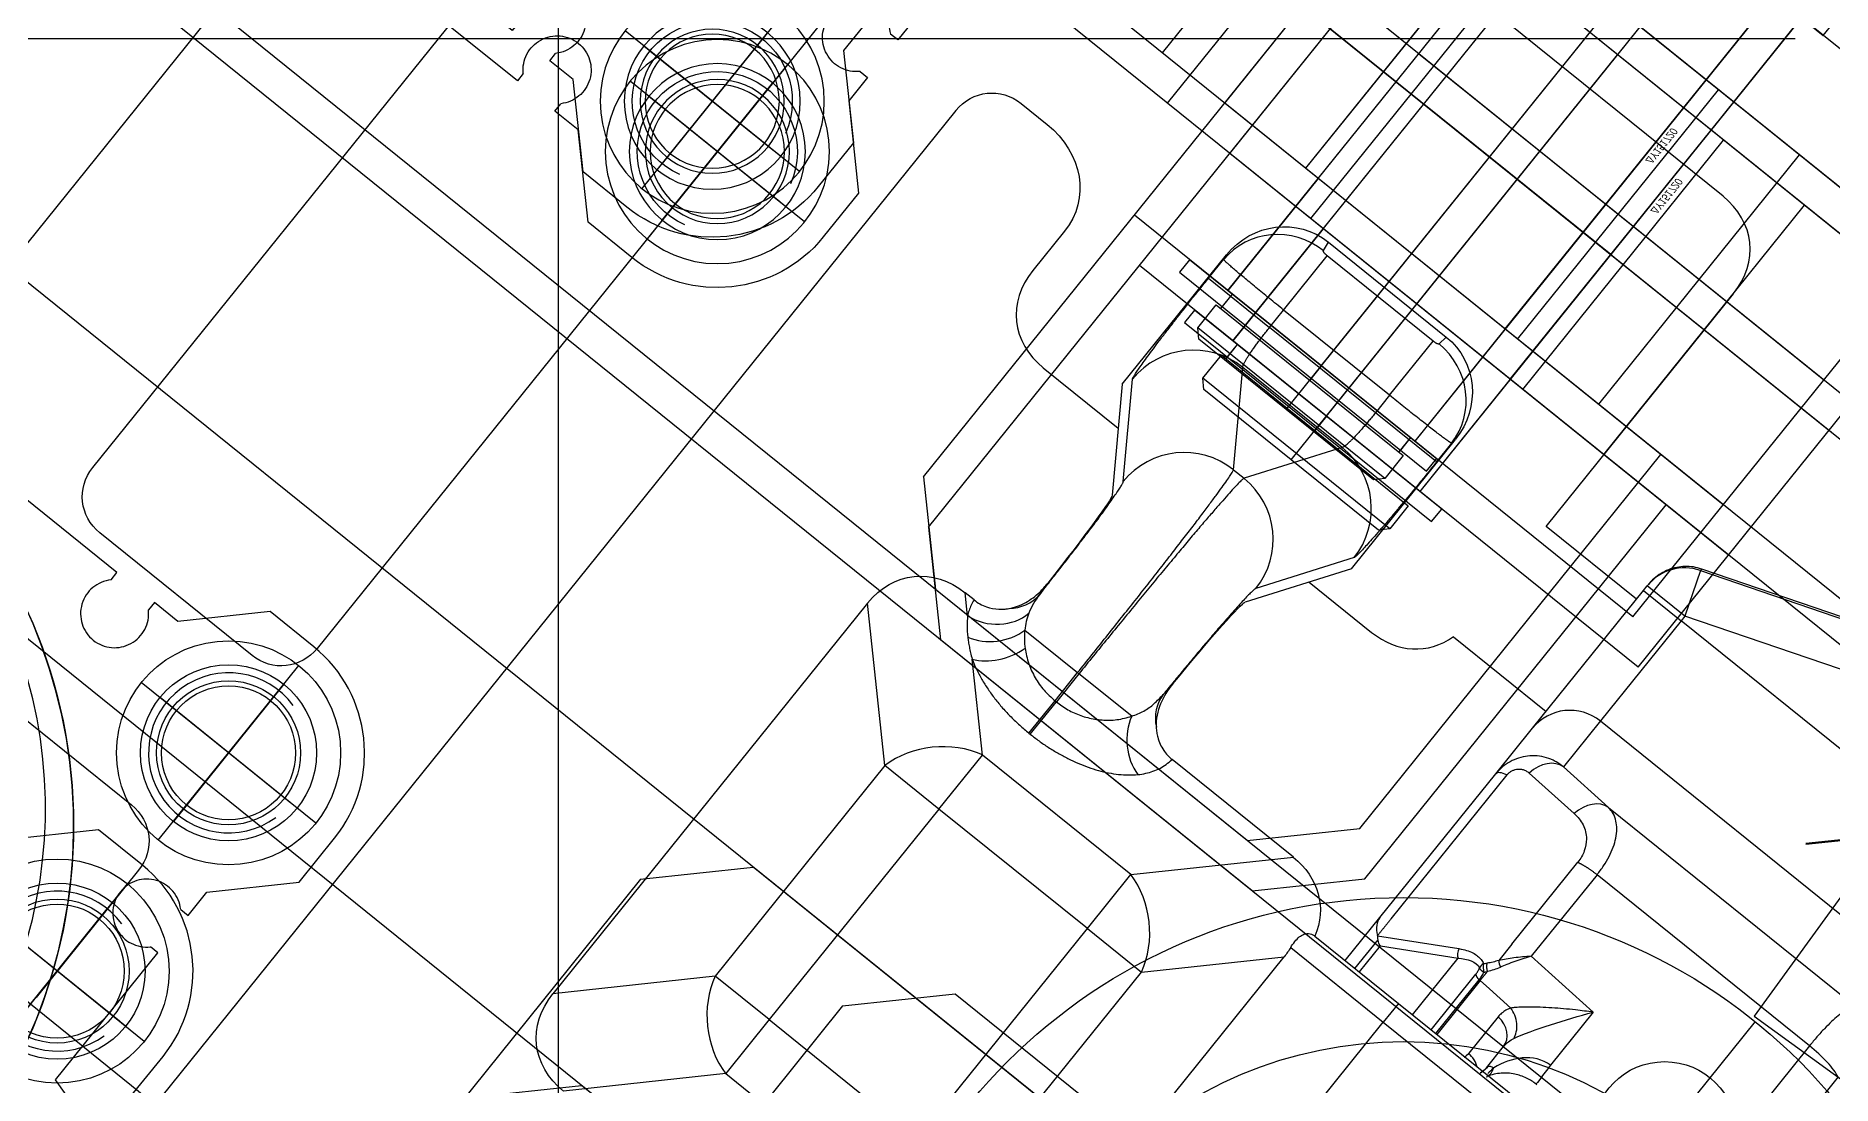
# Model space of a CAD drawing. Header units: millimetres. Extents: x 10462777 to 22643323, y 453826 to 1389191.
# Drawn here: x 11278406.1 to 11278518.3, y 585003.9 to 585069.5 of the extents above; entities that cross this region are included whole.
import ezdxf

# ---------------------------------------------------------------- set-up
doc = ezdxf.new("R2010")
doc.units = ezdxf.units.MM
doc.header["$LTSCALE"] = 200
doc.header["$MEASUREMENT"] = 0
for name, pattern in [('CENTER', [2, 1.25, -0.25, 0.25, -0.25]), ('HIDDEN', [3.75, 2.5, -1.25]), ('PHANTOM', [2.5, 1.25, -0.25, 0.25, -0.25, 0.25, -0.25]), ('PHANTOM2', [31.75, 15.875, -3.175, 3.175, -3.175, 3.175, -3.175])]:
    doc.linetypes.add(name, pattern=pattern)
doc.layers.get('0').update_dxf_attribs({"linetype": 'CONTINUOUS'})
for name, color, linetype in [('1', 1, 'CENTER'), ('1 Center', 1, 'CENTER'), ('5', 4, 'CONTINUOUS'), ('CENTER', 1, 'CONTINUOUS'), ('CL', 3, 'CONTINUOUS'), ('DR1433-A-002-023-000', 7, 'CONTINUOUS'), ('DR1438-001-008-000', 7, 'CONTINUOUS'), ('DR1501-002-005-002', 7, 'CONTINUOUS'), ('HL', 2, 'HIDDEN'), ('V', 6, 'PHANTOM2')]:
    doc.layers.add(name, color=color, linetype=linetype)
doc.layers.add('DR1431-08-005-000', color=7, linetype='CONTINUOUS', lineweight=50)
doc.layers.add('LAYOUT', color=8, linetype='CONTINUOUS', lineweight=25)
doc.styles.get("Standard").update_dxf_attribs({"font": 'SYMBOL'})

# ---------------------------------------------------------------- blocks, each defined once
blk = doc.blocks.new('A$C0CF62632')
at = {"layer": '1 Center', "ltscale": 0.5}
blk.add_line((0, 457.59), (981.75, 457.59), dxfattribs=at)
blk.add_line((0, 457.59), (981.75, 457.59), dxfattribs=at)
blk = doc.blocks.new('A$C63343886')
at = {"layer": 'DR1438-001-008-000'}
for p, q in [((335.734, 434.645, 41.999), (335.734, 414.645, 41.999)), ((335.734, 414.645, 29.074), (385.234, 414.645))]:
    blk.add_line(p, q, dxfattribs=at)
blk = doc.blocks.new('A$C321A0869')
at = {"layer": '1', "color": 155, "linetype": 'Continuous'}
for p, q in [((89, 386.36), (89, 353.26)), ((260.17, 380.36), (103.9, 380.36)), ((103.9, 368.36), (436.1, 368.36)), ((101, 353.26), (101, 365.47)), ((86.1, 350.36), (75.9, 350.36)), ((155.1, 350.36), (103.9, 350.36)), ((75.9, 340.36), (155.1, 340.36)), ((158, 337.47), (158, 335.39)), ((153.49, 330.36), (150.33, 330.36)), ((146, 326.03), (146, 320.02)), ((181, 299.69), (181, 326.03)), ((127.67, 325.36), (96.33, 325.36)), ((103.55, 318.15), (96.33, 325.36)), ((120.45, 318.15), (127.67, 325.36)), ((99.22, 313.82), (92, 321.03)), ((130.97, 320), (132, 321.03)), ((132, 320.31), (132, 321.03)), ((148.3, 321.56), (142.51, 317.7)), ((143.6, 317.69), (148.95, 321.25)), ((148.3, 321.56), (158.68, 321.56)), ((156.84, 321.51), (156.84, 316.61)), ((156.84, 321.51), (158.34, 321.51)), ((158.34, 321.51), (158.68, 321.56)), ((120.45, 318.15), (103.55, 318.15)), ((103.55, 313.82), (103.55, 318.15)), ((120.45, 313.82), (120.45, 318.15)), ((124.78, 313.82), (129.05, 318.08)), ((132.52, 316.65), (132.52, 312.42)), ((135.7, 317.38), (134.81, 317.33)), ((156.84, 308.12), (156.84, 316.61)), ((156.84, 316.61), (158.24, 316.61)), ((158.24, 316.61), (162.58, 316.61)), ((158.24, 308.12), (158.24, 316.61)), ((162.58, 308.12), (162.58, 316.61)), ((162.69, 317.01), (163.3, 317.09)), ((163.3, 317.09), (163.3, 307.64)), ((148.5, 312.79), (153.84, 316.35)), ((153.84, 308.38), (153.84, 316.35)), ((99.22, 313.82), (99.22, 301.91)), ((103.55, 313.82), (99.22, 313.82)), ((120.45, 313.82), (103.55, 313.82)), ((103.55, 313.82), (103.55, 301.91)), ((120.45, 313.82), (124.78, 313.82)), ((120.45, 301.91), (120.45, 313.82)), ((124.78, 301.91), (124.78, 313.82)), ((127.67, 312.42), (130.27, 312.42)), ((127.67, 312.42), (127.67, 312.31)), ((127.67, 312.31), (130.27, 312.31)), ((130.27, 312.42), (130.27, 312.31)), ((130.27, 312.42), (132.52, 312.42)), ((132.52, 312.31), (130.27, 312.31)), ((132.52, 312.42), (132.52, 312.31)), ((132.52, 308.08), (132.52, 312.31)), ((148.5, 312.79), (148.5, 311.94)), ((153.84, 308.38), (148.5, 311.94)), ((158.24, 308.12), (156.84, 308.12)), ((156.84, 303.22), (156.84, 308.12)), ((158.24, 308.12), (162.58, 308.12)), ((163.3, 307.64), (162.69, 307.72)), ((134.81, 307.4), (135.7, 307.35)), ((148.3, 303.17), (142.51, 307.03)), ((148.95, 303.48), (143.6, 307.04)), ((132, 294.69), (132, 304.42)), ((146, 304.71), (146, 299.69)), ((148.3, 303.17), (158.68, 303.17)), ((158.34, 303.22), (156.84, 303.22)), ((158.68, 303.17), (158.34, 303.22)), ((103.55, 301.91), (120.45, 301.91)), ((120.45, 301.91), (120.45, 297.58)), ((120.45, 301.91), (124.78, 301.91)), ((124.78, 301.91), (132, 294.69)), ((103.55, 297.58), (120.45, 297.58)), ((120.45, 297.58), (126.8, 291.23)), ((149, 295.54), (149, 288.11)), ((158, 295.36), (176.67, 295.36)), ((158, 288.11), (158, 295.36)), ((110.5, 291.23), (126.8, 291.23)), ((127.5, 291.28), (127.5, 283.85)), ((129, 290.54), (129, 283.85)), ((129, 288.11), (132.45, 288.11)), ((129, 287.33), (131.3, 287.33)), ((131.47, 287.52), (134.04, 283.05)), ((132.45, 288.11), (144, 288.11)), ((144.37, 287.52), (132.82, 287.52)), ((144, 288.11), (147.64, 288.11)), ((147.64, 288.11), (158.69, 288.11)), ((158.69, 288.11), (159.07, 288.11)), ((158.69, 288.11), (158.69, 285.09)), ((159.07, 285.09), (159.07, 288.11)), ((159.07, 288.11), (159.18, 288.11)), ((129, 286.98), (131.09, 286.98)), ((131.09, 286.98), (133.54, 282.71)), ((145.34, 286.51), (145.13, 282.74)), ((146.98, 285.09), (146.77, 281.31)), ((150.66, 285.09), (146.98, 285.09)), ((150.66, 285.09), (150.66, 261.09)), ((158.69, 285.09), (150.66, 285.09)), ((158.69, 258.13), (158.69, 285.09)), ((159.07, 285.09), (158.69, 285.09)), ((161.9, 286.12), (159.07, 285.09)), ((172.9, 247.1), (159.07, 285.09)), ((162.02, 286.12), (161.9, 286.12)), ((161.9, 286.12), (175.73, 248.13)), ((176.45, 246.49), (162.02, 286.12)), ((110.5, 283.85), (127.5, 283.85)), ((129, 283.85), (127.5, 283.85)), ((127.5, 283.85), (127.5, 272.37)), ((129, 283.85), (129, 273.87)), ((129, 282.71), (133.54, 282.71)), ((129, 281.23), (133.47, 281.23)), ((129, 280.84), (133.32, 280.84)), ((133.32, 280.77), (129, 280.77)), ((133.28, 280), (133.32, 280.77)), ((133.32, 280.77), (133.32, 280.84)), ((136.34, 280.65), (135.02, 280.65)), ((136.34, 280.65), (142.9, 280.65)), ((146.77, 281.31), (146.77, 261.38)), ((133.28, 280), (133.18, 278.2)), ((132.25, 278.47), (129.33, 278.47)), ((136.5, 279.23), (136.22, 274.03)), ((143.05, 279.23), (136.5, 279.23)), ((143.05, 262.19), (143.05, 279.23)), ((129.33, 277.04), (131.02, 277.04)), ((136.22, 274.03), (131.96, 274.03)), ((143.05, 262.19), (126.78, 262.19)), ((142.66, 259.57), (127.24, 259.57))]:
    blk.add_line(p, q, dxfattribs=at)
at = {"layer": '1', "color": 155, "linetype": 'Continuous', "extrusion": (0, 0, -1)}
for centre, major_axis, ratio, start_param, end_param in [((104.11, 365.26), (2.27, -2.27), 0.935113, 2.389713, 3.893472), ((85.89, 353.47), (-2.27, 2.27), 0.935113, 2.389713, 3.893472), ((104.11, 353.47), (2.27, 2.27), 0.935113, 2.389713, 3.893472), ((154.89, 337.26), (-2.27, -2.27), 0.935113, 2.389713, 3.893472), ((152.82, 336.14), (-2.5, 5.38), 0.84361, 2.073745, 3.514768), ((97.77, 319.59), (-4.56, 4.56), 0.774597, 5.624127, 6.942243), ((126.23, 319.59), (4.56, 4.56), 0.774597, 5.624127, 6.942243), ((158.64, 317.05), (4.62, 0.6), 0.965377, 4.846578, 6.408341), ((132.52, 317.71), (-10, 0), 0.034921, 3.193953, 4.38833), ((158.64, 307.68), (-4.62, 0.6), 0.965377, 3.016436, 4.5782), ((132.52, 307.02), (-10, 0), 0.034921, 1.894856, 3.089233), ((126.23, 296.14), (4.56, -4.56), 0.774597, 5.624127, 6.69383), ((125.36, 297), (4.56, -4.56), 0.774597, 0.532108, 0.659058)]:
    blk.add_ellipse(centre, major_axis=major_axis, ratio=ratio, start_param=start_param, end_param=end_param, dxfattribs=at)
at = {"layer": '1', "color": 155, "linetype": 'Continuous'}
for centre, major_axis, ratio, start_param, end_param in [((151.77, 324.59), (4.56, -4.56), 0.774597, 2.482535, 3.800651), ((148.95, 316.35), (-2.72, 4.08), 0.998023, 4.125534, 5.694504), ((158.34, 317.01), (-0.58, 4.46), 0.965377, 4.587233, 6.148996), ((133.57, 320), (1.31, -2.7), 0.841497, 4.323871, 5.736271), ((132.52, 319.24), (2.14, -2.11), 0.772482, 4.079161, 5.363154), ((103.55, 313.82), (3.54, 3.54), 0.774597, 0.911738, 2.229854), ((120.45, 313.82), (3.54, -3.54), 0.774597, 0.911738, 2.229854), ((131.65, 318.08), (2.58, -1.53), 0.662116, 3.872035, 5.086568), ((134.81, 320.33), (0.18, -2.99), 0.86563, 5.414766, 6.213426), ((143.6, 312.79), (-2.72, 4.08), 0.998023, 4.125534, 5.694504), ((143.6, 311.94), (-2.72, -4.08), 0.998023, 0.588682, 2.157652), ((132.52, 305.49), (2.14, 2.1), 0.771992, 0.921393, 2.236279), ((148.95, 308.38), (-2.72, -4.08), 0.998023, 0.588682, 2.157652), ((158.34, 307.72), (-0.58, -4.46), 0.965377, 0.134189, 1.695952), ((134.81, 304.4), (-0.18, -2.99), 0.86563, 3.211353, 4.010012), ((120.45, 301.91), (-3.54, -3.54), 0.774597, 0.911738, 2.229854), ((151.77, 301.14), (4.56, 4.56), 0.774597, 2.482535, 3.552238), ((175.23, 301.14), (-4.56, 4.56), 0.774597, 2.482535, 3.800651), ((147.64, 285.09), (0, -3.02), 0.99863, 1.570784, 3.14158), ((159.07, 285.09), (0, -3.02), 0.998448, 1.919363, 3.141593), ((144.97, 285.09), (2.01, -0.11), 0.723624, 0.075903, 1.426412), ((133.95, 282.69), (0.436, 0.251), 0.607197, 1.034549, 2.335699), ((144.76, 281.31), (-2.01, 0.11), 0.723624, 3.217493, 4.568004), ((133.73, 280.84), (0, 0.503), 0.819151, 0.689748, 1.570792), ((134.19, 280.91), (0.366, 0.345), 0.494534, 0.904041, 2.05344), ((134.19, 280.91), (0.446, -0.233), 0.721382, 1.736803, 2.551453), ((134.93, 280.29), (-0.265, -0.428), 0.302761, 3.940602, 4.86145), ((128.09, 278.55), (0, 1.51), 0.819152, 3.965036, 4.660029), ((131.02, 278.55), (0, -1.51), 0.819152, 0, 1.518436), ((127.36, 273.92), (0, -3.12), 0.99863, 1.570796, 1.590767)]:
    blk.add_ellipse(centre, major_axis=major_axis, ratio=ratio, start_param=start_param, end_param=end_param, dxfattribs=at)
for points, knots in [([(148.95, 321.25), (148.96, 321.26), (149.02, 321.28), (149.21, 321.31), (149.48, 321.34), (149.84, 321.36), (150.28, 321.39), (150.8, 321.41), (151.39, 321.44), (152.05, 321.46), (152.76, 321.47), (153.28, 321.48), (153.56, 321.49), (153.58, 321.49)], [0, 0, 0, 0, 0.099316, 0.198633, 0.297949, 0.397265, 0.496581, 0.595898, 0.695214, 0.79453, 0.893847, 0.993163, 1, 1, 1, 1]), ([(153.58, 321.49), (153.82, 321.49), (154.34, 321.5), (155.15, 321.51), (156, 321.51), (156.56, 321.51), (156.84, 321.51)], [0, 0, 0, 0, 0.236866, 0.491244, 0.745622, 1, 1, 1, 1]), ([(130.97, 320), (130.8, 319.88), (130.45, 319.64), (130.11, 319.32), (129.94, 319.16)], [0, 0, 0, 0, 0.500273, 1, 1, 1, 1]), ([(132, 320.31), (132, 320.01), (132.05, 319.71), (132.24, 319.18), (132.37, 318.95), (132.52, 318.74)], [0, 0, 0, 0, 0.536688, 0.536688, 1, 1, 1, 1]), ([(132.95, 318.27), (133.22, 318.03), (133.55, 317.83), (134.24, 317.56), (134.6, 317.47), (135.2, 317.39), (135.46, 317.38), (135.7, 317.38)], [0, 0, 0, 0, 0.372369, 0.372369, 0.74101, 0.74101, 1, 1, 1, 1]), ([(133.51, 317.13), (133.34, 317.07), (132.99, 316.95), (132.68, 316.75), (132.52, 316.65)], [0, 0, 0, 0, 0.505783, 1, 1, 1, 1]), ([(134.81, 317.33), (134.59, 317.32), (134.15, 317.29), (133.72, 317.18), (133.51, 317.13)], [0, 0, 0, 0, 0.499972, 1, 1, 1, 1]), ([(131.65, 315.93), (131.44, 315.69), (131.03, 315.21), (130.6, 314.32), (130.32, 313.39), (130.28, 312.74), (130.27, 312.42)], [0, 0, 0, 0, 0.283424, 0.539393, 0.774639, 1, 1, 1, 1]), ([(132.52, 308.08), (132.76, 307.94), (133.23, 307.66), (134.01, 307.46), (134.54, 307.42), (134.81, 307.4)], [0, 0, 0, 0, 0.333676, 0.666618, 1, 1, 1, 1]), ([(132.52, 305.99), (132.34, 305.75), (132.2, 305.47), (132.04, 304.94), (132, 304.68), (132, 304.42)], [0, 0, 0, 0, 0.537156, 0.537156, 1, 1, 1, 1]), ([(153.56, 303.24), (153.55, 303.24), (153.28, 303.25), (152.76, 303.26), (152.05, 303.27), (151.39, 303.29), (150.8, 303.32), (150.28, 303.34), (149.84, 303.37), (149.48, 303.39), (149.21, 303.42), (149.02, 303.45), (148.96, 303.47), (148.95, 303.48)], [0, 0, 0, 0, 0.004415, 0.103973, 0.203532, 0.30309, 0.402649, 0.502207, 0.601766, 0.701324, 0.800883, 0.900441, 1, 1, 1, 1]), ([(156.84, 303.22), (156.56, 303.22), (156, 303.22), (155.15, 303.22), (154.33, 303.23), (153.81, 303.24), (153.56, 303.24)], [0, 0, 0, 0, 0.252803, 0.505605, 0.758408, 1, 1, 1, 1]), ([(127.5, 291.28), (127.65, 291.3), (127.8, 291.31), (128.09, 291.31), (128.23, 291.3), (128.47, 291.25), (128.57, 291.21), (128.75, 291.1), (128.82, 291.04), (128.95, 290.85), (128.99, 290.73), (129, 290.58), (129, 290.56), (129, 290.54)], [0, 0, 0, 0, 0.178306, 0.178306, 0.35731, 0.35731, 0.527973, 0.527973, 0.703096, 0.703096, 0.963951, 0.963951, 1, 1, 1, 1]), ([(131.3, 287.33), (131.34, 287.37), (131.38, 287.4), (131.43, 287.47), (131.46, 287.49), (131.48, 287.52)], [0, 0, 0, 0, 0.549708, 0.549708, 1, 1, 1, 1]), ([(146.94, 285.65), (146.93, 285.67), (146.9, 285.88), (146.72, 286.47), (146.27, 287.14), (145.66, 287.63), (145.15, 287.9), (144.59, 288.08), (144.2, 288.1), (144, 288.11)], [0, 0, 0, 0, 0.013938, 0.163268, 0.449205, 0.588319, 0.725977, 0.862491, 1, 1, 1, 1]), ([(145.13, 282.74), (145.12, 282.58), (145.08, 282.28), (144.94, 281.86), (144.71, 281.47), (144.33, 281.08), (143.85, 280.81), (143.33, 280.67), (143.04, 280.66), (142.9, 280.65)], [0, 0, 0, 0, 0.149619, 0.297757, 0.443397, 0.586861, 0.796405, 0.898581, 1, 1, 1, 1]), ([(133.32, 280.84), (133.4, 280.84), (133.56, 280.85), (133.76, 280.89), (133.87, 280.91)], [0, 0, 0, 0, 0.466386, 1, 1, 1, 1]), ([(133.47, 281.23), (133.54, 281.23), (133.67, 281.23), (133.83, 281.27), (133.91, 281.29)], [0, 0, 0, 0, 0.50513, 1, 1, 1, 1]), ([(134.06, 280.77), (134.18, 280.68), (134.39, 280.52), (134.64, 280.38), (134.76, 280.31)], [0, 0, 0, 0, 0.527488, 1, 1, 1, 1]), ([(136.5, 279.23), (136.25, 279.5), (135.77, 280.01), (135.27, 280.44), (135.02, 280.65)], [0, 0, 0, 0, 0.523186, 1, 1, 1, 1]), ([(143.05, 279.23), (143.28, 279.23), (143.76, 279.25), (144.65, 279.38), (145.67, 279.73), (146.35, 280.29), (146.69, 280.84), (146.74, 281.15), (146.77, 281.31)], [0, 0, 0, 0, 0.10841, 0.221096, 0.454943, 0.713247, 0.854294, 1, 1, 1, 1]), ([(136.5, 279.23), (136.35, 279.33), (136.05, 279.53), (135.6, 279.83), (135.17, 280.09), (134.89, 280.24), (134.76, 280.31)], [0, 0, 0, 0, 0.265464, 0.524378, 0.777365, 1, 1, 1, 1]), ([(131.81, 276.86), (132.08, 276.9), (132.4, 277.04), (132.92, 277.54), (133.11, 277.89), (133.18, 278.2)], [0, 0, 0, 0, 0.5, 0.5, 1, 1, 1, 1]), ([(136.22, 274.03), (136.02, 274.34), (135.7, 274.87), (135.08, 275.81), (134.43, 276.74), (133.81, 277.53), (133.41, 277.98), (133.25, 278.13), (133.18, 278.2)], [0, 0, 0, 0, 0.203706, 0.339961, 0.610912, 0.827442, 0.925494, 1, 1, 1, 1]), ([(128.88, 276.66), (128.88, 276.66), (128.87, 276.66), (128.87, 276.66), (128.86, 276.67)], [0, 0, 0, 0, 0.273966, 1, 1, 1, 1]), ([(128.92, 276.68), (129.02, 276.65), (129.18, 276.6), (129.42, 276.62), (129.55, 276.66), (129.61, 276.69)], [0, 0, 0, 0, 0.499505, 0.749779, 1, 1, 1, 1]), ([(130.47, 273.99), (130.47, 274.1), (130.46, 274.34), (130.36, 274.84), (130.12, 275.5), (129.72, 276.05), (129.3, 276.44), (129.05, 276.6), (128.92, 276.68)], [0, 0, 0, 0, 0.088758, 0.182628, 0.39625, 0.663972, 0.822742, 1, 1, 1, 1]), ([(129.61, 276.69), (129.59, 276.76), (129.55, 276.88), (129.49, 276.97), (129.46, 277), (129.44, 277.02)], [0, 0, 0, 0, 0.494196, 0.745564, 1, 1, 1, 1]), ([(131.96, 274.03), (131.94, 274.64), (131.64, 275.23), (130.77, 276.14), (130.21, 276.46), (129.61, 276.69)], [0, 0, 0, 0, 0.5, 0.5, 1, 1, 1, 1]), ([(131.02, 277.04), (131.1, 277.04), (131.31, 277.03), (131.58, 276.96), (131.76, 276.89), (131.81, 276.86)], [0, 0, 0, 0, 0.308299, 0.769163, 1, 1, 1, 1]), ([(131.81, 276.86), (132.37, 276.6), (133.16, 276.11), (134.69, 275.11), (135.47, 274.57), (136.22, 274.03)], [0, 0, 0, 0, 0.5, 0.5, 1, 1, 1, 1]), ([(131.96, 274.03), (131.58, 274.02), (131.19, 274.01), (130.65, 273.99), (130.5, 273.99), (130.47, 273.99)], [0, 0, 0, 0, 0.5, 0.5, 1, 1, 1, 1]), ([(146.77, 261.38), (146.74, 261.44), (146.69, 261.56), (146.38, 261.77), (145.71, 261.98), (144.71, 262.12), (143.79, 262.18), (143.3, 262.18), (143.05, 262.19)], [0, 0, 0, 0, 0.132139, 0.256389, 0.507677, 0.754767, 0.87835, 1, 1, 1, 1])]:
    blk.add_open_spline(points, degree=3, knots=knots, dxfattribs=at)
for points, degree in [([(158.24, 316.61), (158.24, 316.81), (158.24, 317.19), (158.24, 317.76), (158.24, 318.32), (158.25, 318.85), (158.26, 319.35), (158.26, 319.81), (158.27, 320.23), (158.28, 320.59), (158.29, 320.91), (158.3, 321.16), (158.32, 321.35), (158.33, 321.47), (158.34, 321.5), (158.34, 321.51)], 3), ([(132, 320.31), (131.88, 320.29), (131.64, 320.25), (131.29, 320.15), (131.08, 320.06), (130.97, 320)], 3), ([(129.94, 319.16), (129.88, 319.09), (129.74, 318.94), (129.52, 318.69), (129.29, 318.41), (129.13, 318.2), (129.05, 318.08)], 3), ([(132.52, 318.74), (132.58, 318.66), (132.71, 318.5), (132.86, 318.35), (132.95, 318.27)], 3), ([(129.05, 318.08), (128.93, 317.89), (128.71, 317.48), (128.43, 316.82), (128.2, 316.13), (128, 315.42), (127.85, 314.68), (127.75, 313.92), (127.68, 313.17), (127.67, 312.67), (127.67, 312.42)], 3), ([(134.81, 317.33), (135.12, 317.33), (135.75, 317.34), (136.67, 317.35), (137.55, 317.36), (138.4, 317.38), (139.2, 317.4), (139.95, 317.42), (140.64, 317.44), (141.27, 317.47), (141.84, 317.5), (142.33, 317.53), (142.75, 317.56), (143.09, 317.59), (143.35, 317.62), (143.53, 317.65), (143.59, 317.68), (143.6, 317.69)], 3), ([(132.52, 316.65), (132.45, 316.61), (132.31, 316.52), (132.1, 316.35), (131.87, 316.16), (131.72, 316.01), (131.65, 315.93)], 3), ([(153.84, 316.35), (153.85, 316.36), (153.87, 316.38), (153.94, 316.41), (154.04, 316.44), (154.18, 316.47), (154.35, 316.49), (154.55, 316.52), (154.77, 316.54), (155.02, 316.56), (155.29, 316.57), (155.58, 316.59), (155.88, 316.6), (156.2, 316.61), (156.52, 316.61), (156.73, 316.61), (156.84, 316.61)], 3), ([(162.58, 316.61), (162.58, 316.63), (162.59, 316.66), (162.59, 316.71), (162.59, 316.75), (162.6, 316.8), (162.6, 316.84), (162.61, 316.87), (162.62, 316.91), (162.63, 316.94), (162.64, 316.96), (162.65, 316.98), (162.66, 317), (162.68, 317.01), (162.68, 317.01), (162.69, 317.01)], 3), ([(127.67, 312.31), (127.67, 312.08), (127.68, 311.62), (127.73, 310.92), (127.83, 310.21), (127.96, 309.52), (128.12, 308.85), (128.33, 308.2), (128.57, 307.57), (128.85, 306.98), (129.17, 306.43), (129.53, 305.92), (129.79, 305.63), (129.92, 305.49)], 3), ([(130.27, 312.31), (130.27, 312.16), (130.28, 311.88), (130.33, 311.44), (130.42, 311.01), (130.55, 310.58), (130.72, 310.16), (130.93, 309.76), (131.17, 309.37), (131.45, 309), (131.77, 308.66), (132.13, 308.35), (132.39, 308.17), (132.52, 308.08)], 3), ([(132.52, 312.42), (133, 312.42), (133.95, 312.42), (135.37, 312.43), (136.76, 312.44), (138.12, 312.45), (139.44, 312.46), (140.7, 312.48), (141.9, 312.5), (143.02, 312.52), (144.06, 312.54), (145, 312.57), (145.85, 312.6), (146.59, 312.63), (147.22, 312.66), (147.73, 312.69), (148.12, 312.72), (148.38, 312.76), (148.47, 312.78), (148.5, 312.79)], 3), ([(148.5, 311.94), (148.47, 311.95), (148.38, 311.97), (148.12, 312.01), (147.73, 312.04), (147.22, 312.07), (146.59, 312.1), (145.85, 312.13), (145, 312.16), (144.06, 312.19), (143.02, 312.21), (141.9, 312.23), (140.7, 312.25), (139.44, 312.27), (138.12, 312.28), (136.76, 312.29), (135.37, 312.3), (133.95, 312.31), (133, 312.31), (132.52, 312.31)], 3), ([(156.84, 308.12), (156.73, 308.12), (156.52, 308.12), (156.2, 308.12), (155.88, 308.13), (155.58, 308.14), (155.29, 308.15), (155.02, 308.17), (154.77, 308.19), (154.55, 308.21), (154.35, 308.24), (154.18, 308.26), (154.04, 308.29), (153.94, 308.32), (153.87, 308.35), (153.85, 308.37), (153.84, 308.38)], 3), ([(158.34, 303.22), (158.34, 303.23), (158.33, 303.26), (158.32, 303.38), (158.3, 303.57), (158.29, 303.82), (158.28, 304.13), (158.27, 304.5), (158.26, 304.92), (158.26, 305.38), (158.25, 305.88), (158.24, 306.41), (158.24, 306.97), (158.24, 307.54), (158.24, 307.92), (158.24, 308.12)], 3), ([(162.69, 307.72), (162.68, 307.72), (162.68, 307.72), (162.66, 307.73), (162.65, 307.74), (162.64, 307.77), (162.63, 307.79), (162.62, 307.82), (162.61, 307.85), (162.6, 307.89), (162.6, 307.93), (162.59, 307.98), (162.59, 308.02), (162.59, 308.07), (162.58, 308.1), (162.58, 308.12)], 3), ([(132.95, 306.46), (132.86, 306.38), (132.71, 306.23), (132.58, 306.07), (132.52, 305.99)], 3), ([(135.7, 307.35), (134.75, 307.36), (133.71, 307.13), (132.95, 306.46)], 3), ([(143.6, 307.04), (143.59, 307.05), (143.53, 307.08), (143.35, 307.11), (143.09, 307.14), (142.75, 307.17), (142.33, 307.2), (141.84, 307.23), (141.27, 307.26), (140.64, 307.29), (139.95, 307.31), (139.2, 307.33), (138.4, 307.35), (137.55, 307.37), (136.67, 307.38), (135.75, 307.39), (135.12, 307.4), (134.81, 307.4)], 3), ([(129.92, 305.49), (130.04, 305.37), (130.29, 305.15), (130.67, 304.88), (131.08, 304.66), (131.52, 304.51), (131.83, 304.44), (132, 304.42)], 3), ([(131.09, 286.98), (131.1, 287.02), (131.13, 287.11), (131.2, 287.23), (131.27, 287.3), (131.3, 287.33)], 3), ([(132.82, 287.52), (131.47, 287.52)], 1), ([(132.45, 288.11), (132.12, 288.11), (131.78, 287.91), (131.48, 287.52)], 3), ([(144.37, 287.52), (144.28, 287.89), (144.14, 288.11), (144, 288.11)], 3), ([(144.37, 287.52), (144.43, 287.52), (144.55, 287.51), (144.72, 287.46), (144.88, 287.39), (145.03, 287.28), (145.17, 287.13), (145.27, 286.95), (145.33, 286.75), (145.34, 286.59), (145.34, 286.51)], 3), ([(162.02, 286.12), (161.96, 286.29), (161.81, 286.61), (161.51, 287.04), (161.13, 287.41), (160.7, 287.72), (160.22, 287.94), (159.71, 288.08), (159.36, 288.11), (159.18, 288.11)], 3), ([(146.98, 285.09), (146.97, 285.28), (146.96, 285.47), (146.94, 285.65)], 3), ([(134.04, 283.05), (134.13, 282.89), (134.27, 282.6), (134.39, 282.2), (134.42, 281.84), (134.39, 281.53), (134.32, 281.35), (134.28, 281.27)], 3), ([(133.54, 282.71), (133.88, 282.24), (134.09, 281.72), (133.91, 281.29)], 3), ([(133.91, 281.29), (133.86, 281.2), (133.84, 281.06), (133.87, 280.91)], 3), ([(133.87, 280.91), (133.89, 280.89), (133.95, 280.84), (134.01, 280.79), (134.04, 280.77)], 3), ([(134.06, 280.77), (134.06, 280.77), (134.06, 280.77), (134.05, 280.77), (134.05, 280.77), (134.04, 280.77)], 3), ([(134.06, 280.77), (134.09, 280.81), (134.14, 280.88), (134.24, 280.97), (134.34, 281.06), (134.41, 281.09), (134.44, 281.11)], 3), ([(134.28, 281.27), (134.3, 281.25), (134.35, 281.19), (134.41, 281.14), (134.44, 281.11)], 3), ([(135.02, 280.65), (134.92, 280.72), (134.72, 280.86), (134.53, 281.02), (134.44, 281.11)], 3), ([(129.33, 278.47), (129.2, 278.47), (129.07, 278.49), (128.95, 278.52)], 3), ([(133.18, 278.2), (133.08, 278.26), (132.89, 278.36), (132.57, 278.45), (132.36, 278.47), (132.25, 278.47)], 3), ([(129, 277.07), (128.81, 277.13)], 1), ([(129.39, 277.03), (129.22, 277.03), (129.03, 277.06), (128.84, 277.12)], 3), ([(129.44, 277.02), (129.26, 277.02), (129.07, 277.05), (128.88, 277.11)], 3), ([(128.92, 276.68), (128.92, 276.66), (128.93, 276.65), (128.88, 276.66)], 3), ([(129.61, 276.69), (129.44, 276.7), (129.26, 276.72), (129.1, 276.76)], 3), ([(129.39, 277.03), (129.37, 277.04), (129.35, 277.04), (129.33, 277.04)], 3), ([(129.44, 277.02), (129.42, 277.02), (129.41, 277.03), (129.39, 277.03)], 3), ([(131.23, 277.07), (131.22, 277.03)], 1), ([(142.66, 259.57), (142.9, 260.1), (143.05, 261.13), (143.05, 262.19)], 3)]:
    blk.add_open_spline(points, degree=degree, dxfattribs=at)
for points, weights in [([(133.32, 280.77), (133.52, 280.77), (133.76, 280.77), (134.04, 280.77)], [1, 0.990254695545, 0.990254695545, 1]), ([(142.9, 280.65), (142.99, 280.28), (143.05, 279.78), (143.05, 279.23)], [1.1232481992, 1.02817952758, 0.988109949553, 1.00303946511])]:
    blk.add_rational_spline(points, weights, degree=3, dxfattribs=at)
blk = doc.blocks.new('A$C381A53E2')
at = {"layer": 'V'}
for p, q in [((8.5, 15.5), (8.5, 1.5)), ((8.5, 13.5), (8.5, 3.5)), ((1.5, 8.5), (15.5, 8.5)), ((3.5, 8.5), (13.5, 8.5))]:
    blk.add_line(p, q, dxfattribs=at)
blk.add_lwpolyline([(3, 45.5), (3, 31.5), (4.1, 31.2), (4.1, 21), (4.69, 21, -2.42), (4.69, 18), (4.1, 18), (4.1, 16.12), (0, 12.02), (0, 8.5, 0.414), (8.5, 0), (12.02, 0), (16.12, 4.1), (18, 4.1), (18, 4.69, -2.42), (21, 4.69), (21, 4.1), (31.2, 4.1)], format="xyb", dxfattribs=at)
blk.add_lwpolyline([(43.76, 6.43, 0.922), (38.5, 71, 0.922), (33.24, 6.43), (33.77, 9.64, 0.944), (29.24, 10.7, -0.446), (26.88, 9.6, -0.818), (38.5, 67, -0.818), (50.12, 9.6, -0.446), (47.76, 10.7, 0.944), (43.23, 9.64)], format="xyb", close=True, dxfattribs=at)
for centre, radius in [((38.5, 38.5), 32.5), ((8.5, 8.5), 7), ((8.5, 8.5), 4.5), ((8.5, 8.5), 4.19)]:
    blk.add_circle(centre, radius, dxfattribs=at)
blk.add_arc((8.5, 8.5), 5, 255, 165, dxfattribs=at)
blk = doc.blocks.new('A$C3D036A4C')
at = {"layer": 'CL'}
for p, q in [((85, 26), (85, 64)), ((0, 45), (100, 45))]:
    blk.add_line(p, q, dxfattribs=at)
at = {"layer": 'DR1501-002-005-002'}
for p, q in [((0, 5), (0, 85)), ((100, 5), (100, 85)), ((60, 26), (60, 64)), ((60, 64), (100, 64)), ((60, 55), (100, 55)), ((60, 35), (100, 35)), ((60, 26), (100, 26)), ((5, 0), (0, 5)), ((100, 5), (95, 0)), ((5, 0), (95, 0))]:
    blk.add_line(p, q, dxfattribs=at)
at = {"layer": 'HL'}
for p, q in [((77.5, 55), (77.5, 64)), ((77.5, 35), (77.5, 26)), ((92.5, 35), (92.5, 26))]:
    blk.add_line(p, q, dxfattribs=at)
blk = doc.blocks.new('A$C148D47CC')
at = {"layer": '5'}
for p, q in [((82.5, 0), (82.5, 20)), ((97.5, 0), (97.5, 20))]:
    blk.add_line(p, q, dxfattribs=at)
at = {"layer": 'CL'}
for p, q in [((90, 0), (90, 20)), ((0, 10), (175, 10))]:
    blk.add_line(p, q, dxfattribs=at)
at = {"layer": 'DR1501-002-005-002'}
for p, q in [((0, 20), (175, 20)), ((75, 0), (75, 20)), ((110, 0), (110, 20)), ((0, 0), (175, 0))]:
    blk.add_line(p, q, dxfattribs=at)
at = {"layer": 'HL'}
for p, q in [((81.5, 0), (81.5, 20)), ((98.5, 0), (98.5, 20))]:
    blk.add_line(p, q, dxfattribs=at)
blk = doc.blocks.new('A$C69DB7109')
at = {"layer": '5'}
for p, q in [((7.5, -55), (7.5, -35)), ((22.5, -55), (22.5, -35))]:
    blk.add_line(p, q, dxfattribs=at)
at = {"layer": 'CL'}
for p, q in [((15, -55), (15, -35)), ((-10, -45), (130, -45)), ((55, -80.5), (55, -69.5)), ((49.5, -75), (60.5, -75))]:
    blk.add_line(p, q, dxfattribs=at)
at = {"layer": 'DR1501-002-005-002'}
for p, q in [((-5, -35), (30, -35)), ((0, -55), (0, -35)), ((30, -55), (30, -35)), ((-5, -55), (30, -55)), ((-5, -85), (-5, -55)), ((0, -90), (-5, -85)), ((0, -90), (125, -90))]:
    blk.add_line(p, q, dxfattribs=at)
blk.add_circle((55, -75), 5.5, dxfattribs=at)
at = {"layer": 'HL'}
for p, q in [((6.5, -55), (6.5, -35)), ((23.5, -55), (23.5, -35))]:
    blk.add_line(p, q, dxfattribs=at)
at = {"layer": 'DR1501-002-005-002', "oblique": 8, "width": 0.85}
blk.add_text('DU151720', height=0.5, rotation=90, dxfattribs=at).set_placement((7.31, -41.32))
blk = doc.blocks.new('A$C46232C3D')
at = {"layer": 'CENTER'}
for p, q in [((3.5, 7.5), (2.35, 7.5)), ((41.5, 7.5), (42.65, 7.5))]:
    blk.add_line(p, q, dxfattribs=at)
at = {"layer": 'CL'}
for p, q in [((22.5, 15), (22.5, 0)), ((0, 7.5), (45, 7.5))]:
    blk.add_line(p, q, dxfattribs=at)
at = {"layer": 'DR1501-002-005-002'}
for p, q in [((0.5, 15), (0, 14.5)), ((2.35, 15), (0.5, 15)), ((0.5, 15), (0.5, 0)), ((2.35, 0), (2.35, 15)), ((3.5, 14.65), (2.35, 14.65)), ((41.5, 15), (3.5, 15)), ((3.5, 15), (3.5, 0)), ((3.5, 15), (3.5, 0)), ((41.5, 15), (41.5, 0)), ((41.5, 15), (41.5, 0)), ((41.5, 14.65), (42.65, 14.65)), ((44.5, 15), (42.65, 15)), ((42.65, 0), (42.65, 15)), ((45, 14.5), (44.5, 15)), ((44.5, 0), (44.5, 15)), ((0, 14.5), (0, 0.5)), ((45, 0.5), (45, 14.5)), ((0, 0.5), (0.5, 0)), ((3.5, 0.35), (2.35, 0.35)), ((41.5, 0.35), (42.65, 0.35)), ((44.5, 0), (45, 0.5)), ((0.5, 0), (2.35, 0)), ((3.5, 0), (41.5, 0)), ((42.65, 0), (44.5, 0))]:
    blk.add_line(p, q, dxfattribs=at)
blk = doc.blocks.new('A$C212748E0')
at = {"layer": 'CENTER'}
blk.add_line((9.25, 1), (9.25, 0), dxfattribs=at)
at = {"layer": 'DR1501-002-005-002'}
for p, q in [((0, 1), (19.82, 1)), ((0, 0), (0, 1)), ((2.1, 1), (2.1, 0)), ((16.4, 1), (16.4, 0)), ((19.82, 1), (19.82, 0)), ((19.82, 0), (0, 0))]:
    blk.add_line(p, q, dxfattribs=at)
blk = doc.blocks.new('A$C1D410D33')
at = {"layer": 'DR1501-002-005-002', "rotation": 90}
blk.add_blockref('A$C46232C3D', (16.75, 0), dxfattribs=at)
at = {"layer": 'DR1501-002-005-002'}
for p in [(0, 41.5), (0, 2.5)]:
    blk.add_blockref('A$C212748E0', p, dxfattribs=at)
blk = doc.blocks.new('A$C4F800965')
at = {"layer": 'CL'}
for p, q in [((35, 70), (35, 0)), ((0, 35), (70, 35))]:
    blk.add_line(p, q, dxfattribs=at)
blk.add_circle((35, 35), 26, dxfattribs=at)
at = {"layer": 'DR1501-002-005-002'}
for centre, radius in [((35, 35), 35), ((35, 61), 4.5), ((9, 35), 4.5), ((61, 35), 4.5), ((35, 9), 4.5)]:
    blk.add_circle(centre, radius, dxfattribs=at)
at = {"layer": 'HL'}
for radius in [11, 4.75]:
    blk.add_circle((35, 35), radius, dxfattribs=at)
blk = doc.blocks.new('A$C59BF75ED')
at = {"layer": 'CL'}
blk.add_line((30, 45), (230, 45), dxfattribs=at)
at = {"layer": 'DR1501-002-005-002'}
for name, p in [('A$C381A53E2', (146.5, 6.5)), ('A$C3D036A4C', (30, 0)), ('A$C69DB7109', (100, 90)), ('A$C4F800965', (0, 10)), ('A$C1D410D33', (105.75, 22.5)), ('A$C148D47CC', (25, 35))]:
    blk.add_blockref(name, p, dxfattribs=at)
blk = doc.blocks.new('A$C01323151')
at = {"layer": 'DR1501-002-005-002', "rotation": 90.00000000000004}
blk.add_blockref('A$C59BF75ED', (124.4, 152.37), dxfattribs=at)
at = {"layer": 'DR1501-002-005-002', "xscale": -1, "rotation": 270}
blk.add_blockref('A$C59BF75ED', (160.15, 152.37), dxfattribs=at)
blk = doc.blocks.new('A$C6B1410A9')
at = {"layer": 'DR1501-002-005-002', "xscale": -1, "rotation": 270}
blk.add_blockref('A$C59BF75ED', (145.06, 152), dxfattribs=at)
at = {"layer": 'DR1501-002-005-002', "rotation": 90.00000000000004}
blk.add_blockref('A$C59BF75ED', (124.4, 149.99), dxfattribs=at)
blk = doc.blocks.new('A$C7C8F32CC')
at = {"layer": 'DR1431-08-005-000', "color": 1, "linetype": 'CENTER', "ltscale": 0.5}
blk.add_line((0, 94.5, 42), (81, 94.5, 42), dxfattribs=at)
blk = doc.blocks.new('A$C5CB33DE0')
at = {"layer": 'DR1433-A-002-023-000', "ltscale": 0.5, "xscale": -1, "rotation": 180}
blk.add_blockref('A$C7C8F32CC', (0, 170.5), dxfattribs=at)
blk = doc.blocks.new('A$C256B494F')
at = {"layer": 'DR1501-002-005-002'}
for name, p, rotation in [('A$C5CB33DE0', (186.89, 170.54, -52.03), 314.9999999999999), ('A$C59BF75ED', (230, 264.79, -10.03), 180)]:
    blk.add_blockref(name, p, dxfattribs=dict(at, rotation=rotation))
blk = doc.blocks.new('A$C1F8A417F')
at = {"ltscale": 10}
blk.add_blockref('A$C63343886', (1434.04, 317.24), dxfattribs=at)
for name, p in [('A$C256B494F', (1576.88, 789.02, 10.03)), ('A$C6B1410A9', (1650.72, 788.61)), ('A$C01323151', (1633.38, 786.02))]:
    blk.add_blockref(name, p, dxfattribs=at)
at = {"layer": 'DR1501-002-005-002'}
blk.add_blockref('A$C321A0869', (1664.78, 743.02), dxfattribs=at)
blk = doc.blocks.new('A$C7DA30AB0')
at = {"layer": 'LAYOUT', "color": 6, "linetype": 'PHANTOM'}
blk.add_circle((3030.45, 3025.99, 0), 2693.02, dxfattribs=at)
blk = doc.blocks.new('A$C6F7E1649')
at = {"color": 2, "linetype": 'Continuous', "lineweight": -3, "ltscale": 10}
blk.add_line((1330, 335, 0), (770, 335, 0), dxfattribs=at)

msp = doc.modelspace()

# ---------------------------------------------------------------- block references
at = {"ltscale": 10, "rotation": 180}
msp.add_blockref('A$C0CF62632', (11279116.00281, 585526.88814, 0), dxfattribs=at)

# ---------------------------------------------------------------- next in the draw order: block references
at = {"ltscale": 10, "rotation": 324.019764306913}
msp.add_blockref('A$C1F8A417F', (11276651.31599, 585455.73383, 0), dxfattribs=at)

# ---------------------------------------------------------------- next in the draw order: block references
at = {"ltscale": 10, "rotation": 51.1429793073033}
msp.add_blockref('A$C1F8A417F', (11278165.47006, 582967.95012, 0), dxfattribs=at)

# ---------------------------------------------------------------- next in the draw order: block references
at = {"ltscale": 10}
msp.add_blockref('A$C7DA30AB0', (11276684.40366, 580408.4363, 0), dxfattribs=at)

# ---------------------------------------------------------------- next in the draw order: block references
at = {"ltscale": 10, "rotation": 270}
msp.add_blockref('A$C6F7E1649', (11278103.73988, 586135.42309, 0), dxfattribs=at)

doc.saveas('drawing.dxf')
